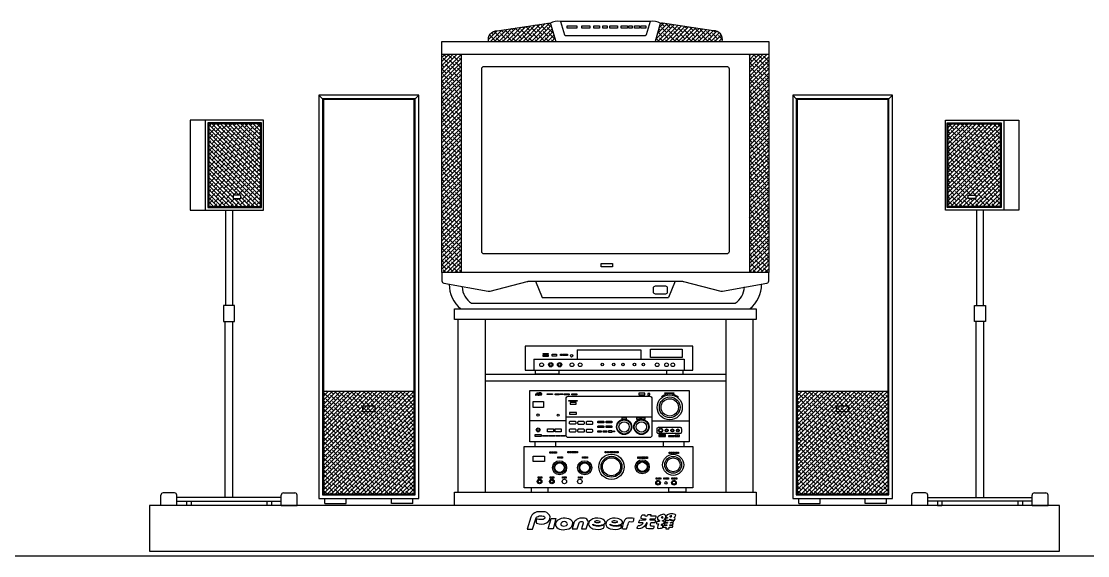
# Model space of a CAD drawing. Header units: inches. Extents: x 11.6 to 54.1, y 10.7 to 35.5.
# Drawn here: x 39.919 to 42.267, y 18.918 to 20.096 of the extents above; entities that cross this region are included whole.
import ezdxf

# ---------------------------------------------------------------- set-up
doc = ezdxf.new("R2010")
doc.units = ezdxf.units.IN
doc.header["$MEASUREMENT"] = 0
for name, color, linetype in [('02', 2, 'Continuous'), ('1', 1, 'Continuous'), ('4', 4, 'Continuous'), ('8', 8, 'Continuous')]:
    doc.layers.add(name, color=color, linetype=linetype)

msp = doc.modelspace()

# ---------------------------------------------------------------- hatches: boundary and pattern name
at = {"layer": '8'}
h = msp.add_hatch(dxfattribs=at)
h.set_pattern_fill('ANSI38', color=256, scale=0.002, style=0)
h.set_pattern_definition([(45, (31.3578876, 29.432573), (-0.004490128, 0.004490128), []), (135, (31.3578876, 29.432573), (-0.0134703842, 0.004490128), [0.015875, -0.009525])])
h.paths.add_polyline_path([(41.0953, 20.0513), (41.0848, 20.0881, 0.376958), (41.0792, 20.0917), (40.9668, 20.0747, 0.487598), (40.9475, 20.0513)])
h.paths.add_polyline_path([(41.4619, 20.0513, 0.487598), (41.4426, 20.0747), (41.3302, 20.0917, 0.376958), (41.3247, 20.0881), (41.3141, 20.0513)])
h.paths.add_polyline_path([(41.5646, 20.0229), (41.522, 20.0229), (41.522, 19.5418), (41.5646, 19.5418)])
h.paths.add_polyline_path([(40.8448, 19.5418), (40.8874, 19.5418), (40.8874, 20.0229), (40.8448, 20.0229)])
h = msp.add_hatch(dxfattribs=at)
h.set_pattern_fill('ANSI38', color=256, scale=0.002, style=0)
h.set_pattern_definition([(135, (51.783327, 29.448104), (0.004490128, 0.004490128), []), (45, (51.783327, 29.448104), (0.0134703842, 0.004490128), [0.015875, -0.009525])])
h.paths.add_polyline_path([(40.3313, 19.6876), (40.4457, 19.6876), (40.4457, 19.8696), (40.3313, 19.8696)])
h.paths.add_polyline_path([(40.3849, 19.7121), (40.4017, 19.7121), (40.4017, 19.705), (40.3849, 19.705)], flags=16)
h = msp.add_hatch(dxfattribs=at)
h.set_pattern_fill('ANSI38', color=256, scale=0.002, style=0)
h.set_pattern_definition([(45, (30.622101, 29.448104), (-0.004490128, 0.004490128), []), (135, (30.622101, 29.448104), (-0.0134703842, 0.004490128), [0.015875, -0.009525])])
h.paths.add_polyline_path([(42.0741, 19.8696), (41.9597, 19.8696), (41.9597, 19.6876), (42.0741, 19.6876)])
h.paths.add_polyline_path([(42.0206, 19.7121), (42.0206, 19.705), (42.0037, 19.705), (42.0037, 19.7121)], flags=16)
h = msp.add_hatch(dxfattribs=at)
h.set_pattern_fill('ANSI38', color=256, scale=0.002, style=0)
h.set_pattern_definition([(45, (30.2877205, 30.615856), (-0.004490128, 0.004490128), []), (135, (30.2877205, 30.615856), (-0.0134703842, 0.004490128), [0.015875, -0.009525])])
h.paths.add_polyline_path([(40.5837, 19.054), (40.7837, 19.054), (40.7837, 19.2806), (40.5837, 19.2806)])
h = msp.add_hatch(dxfattribs=at)
h.set_pattern_fill('ANSI38', color=256, scale=0.002, style=0)
h.set_pattern_definition([(45, (31.331213, 30.615856), (-0.004490128, 0.004490128), []), (135, (31.331213, 30.615856), (-0.0134703842, 0.004490128), [0.015875, -0.009525])])
h.paths.add_polyline_path([(41.6272, 19.054), (41.8272, 19.054), (41.8272, 19.2806), (41.6272, 19.2806)])

# ---------------------------------------------------------------- linework, layer by layer
at = {"layer": '02'}
for p, q in [((41.0848, 20.0881), (41.0953, 20.0513)), ((41.1062, 20.0949), (41.1146, 20.0658)), ((41.3032, 20.0949), (41.2949, 20.0658)), ((41.1165, 20.0644), (41.293, 20.0644)), ((40.8448, 20.0229), (41.5646, 20.0229)), ((40.8874, 20.0229), (40.8874, 19.5418)), ((41.522, 20.0229), (41.522, 19.5418)), ((40.5737, 19.9329), (40.5817, 19.9249)), ((40.7937, 19.9329), (40.7857, 19.9249)), ((41.6172, 19.9329), (41.6252, 19.9249)), ((41.8372, 19.9329), (41.8292, 19.9249)), ((40.3685, 19.6796), (40.3685, 19.4694)), ((40.3835, 19.6796), (40.3835, 19.4694)), ((42.022, 19.6796), (42.022, 19.4694)), ((42.037, 19.6796), (42.037, 19.4694)), ((41.0508, 19.5226), (41.0654, 19.4869)), ((41.3587, 19.5226), (41.344, 19.4869)), ((40.3835, 19.4694), (40.3685, 19.4694)), ((40.9099, 19.4745), (41.4904, 19.4745)), ((41.0654, 19.4869), (41.344, 19.4869)), ((42.022, 19.4694), (42.037, 19.4694)), ((40.3675, 19.0463), (40.3675, 19.434)), ((40.3845, 19.0463), (40.3845, 19.434)), ((40.8797, 19.4383), (40.8797, 19.0583)), ((40.9397, 19.4383), (40.9397, 19.0583)), ((41.4697, 19.4383), (41.4697, 19.0583)), ((41.5297, 19.4383), (41.5297, 19.0583)), ((42.021, 19.0463), (42.021, 19.434)), ((42.038, 19.0463), (42.038, 19.434)), ((41.0473, 19.3512), (41.0473, 19.3265)), ((41.0473, 19.3512), (41.3779, 19.3512)), ((41.1427, 19.3716), (41.2825, 19.3716)), ((41.1427, 19.3716), (41.1427, 19.3512)), ((41.2825, 19.3716), (41.2825, 19.3512)), ((41.3779, 19.3512), (41.3779, 19.3265)), ((41.0501, 19.3265), (41.0501, 19.3183)), ((41.1021, 19.3265), (41.1021, 19.3183)), ((41.3394, 19.3265), (41.3394, 19.3183)), ((41.3751, 19.3265), (41.3751, 19.3183)), ((40.9397, 19.3183), (41.4697, 19.3183)), ((40.9397, 19.3033), (41.4697, 19.3033)), ((41.1021, 19.3183), (41.0501, 19.3183)), ((41.3394, 19.3183), (41.3751, 19.3183)), ((40.5837, 19.2806), (40.7837, 19.2806)), ((41.6272, 19.2806), (41.8272, 19.2806)), ((41.0508, 19.2736), (41.0508, 19.2723)), ((41.0524, 19.2736), (41.0508, 19.2736)), ((41.0542, 19.2714), (41.0516, 19.2714)), ((41.0524, 19.2734), (41.0524, 19.2736)), ((41.0532, 19.2731), (41.0527, 19.2731)), ((41.0535, 19.2767), (41.0565, 19.2767)), ((41.0535, 19.2767), (41.0535, 19.2734)), ((41.0551, 19.2767), (41.0551, 19.2723)), ((41.0551, 19.2767), (41.0568, 19.2714)), ((41.0565, 19.2767), (41.0573, 19.274)), ((41.0568, 19.2714), (41.0579, 19.2714)), ((41.0582, 19.2767), (41.0573, 19.274)), ((41.0596, 19.2767), (41.0579, 19.2714)), ((41.0596, 19.2767), (41.0582, 19.2767)), ((41.0596, 19.2757), (41.0596, 19.2723)), ((41.063, 19.2766), (41.0604, 19.2766)), ((41.063, 19.2714), (41.0604, 19.2714)), ((41.0634, 19.2744), (41.0631, 19.2744)), ((41.0634, 19.2736), (41.0631, 19.2736)), ((41.0639, 19.2757), (41.0639, 19.2749)), ((41.0639, 19.2731), (41.0639, 19.2723)), ((41.1183, 19.2154), (41.0381, 19.2154)), ((41.1183, 19.2238), (41.3074, 19.2238)), ((41.3074, 19.2154), (41.3876, 19.2154)), ((41.0496, 19.1692), (41.0496, 19.1586)), ((41.095, 19.1692), (41.095, 19.1586)), ((41.3322, 19.1692), (41.3322, 19.1586)), ((41.3776, 19.1692), (41.3776, 19.1586)), ((41.0496, 19.1586), (41.095, 19.1586)), ((41.3322, 19.1586), (41.3776, 19.1586)), ((40.226, 19.0283), (40.226, 19.0513)), ((40.256, 19.0563), (40.231, 19.0563)), ((40.261, 19.0283), (40.261, 19.0513)), ((40.491, 19.0283), (40.491, 19.0513)), ((40.496, 19.0563), (40.521, 19.0563)), ((40.526, 19.0283), (40.526, 19.0513)), ((41.0411, 19.0672), (41.0411, 19.0583)), ((41.0411, 19.0583), (41.0789, 19.0583)), ((41.0789, 19.0583), (41.0789, 19.0672)), ((41.3444, 19.0583), (41.3444, 19.0672)), ((41.3822, 19.0583), (41.3444, 19.0583)), ((41.3822, 19.0672), (41.3822, 19.0583)), ((41.8795, 19.0283), (41.8795, 19.0513)), ((41.9095, 19.0563), (41.8845, 19.0563)), ((41.9145, 19.0283), (41.9145, 19.0513)), ((42.1445, 19.0283), (42.1445, 19.0513)), ((42.1495, 19.0563), (42.1745, 19.0563)), ((42.1795, 19.0283), (42.1795, 19.0513)), ((40.261, 19.0283), (40.226, 19.0283)), ((40.2824, 19.0383), (40.2824, 19.0283)), ((40.2924, 19.0283), (40.2824, 19.0283)), ((40.2924, 19.0383), (40.2924, 19.0283)), ((40.4595, 19.0383), (40.4595, 19.0283)), ((40.4695, 19.0283), (40.4595, 19.0283)), ((40.4695, 19.0383), (40.4695, 19.0283)), ((40.491, 19.0283), (40.526, 19.0283)), ((40.587, 19.0329), (40.587, 19.044)), ((40.587, 19.0329), (40.6339, 19.0329)), ((40.6339, 19.0329), (40.6339, 19.044)), ((40.7335, 19.0329), (40.7335, 19.044)), ((40.7804, 19.0329), (40.7335, 19.0329)), ((40.7804, 19.0329), (40.7804, 19.044)), ((41.6305, 19.0329), (41.6305, 19.044)), ((41.6305, 19.0329), (41.6774, 19.0329)), ((41.6774, 19.0329), (41.6774, 19.044)), ((41.777, 19.0329), (41.777, 19.044)), ((41.8239, 19.0329), (41.777, 19.0329)), ((41.8239, 19.0329), (41.8239, 19.044)), ((41.9145, 19.0283), (41.8795, 19.0283)), ((41.9359, 19.0383), (41.9359, 19.0283)), ((41.9359, 19.0283), (41.9459, 19.0283)), ((41.9459, 19.0383), (41.9459, 19.0283)), ((42.113, 19.0383), (42.113, 19.0283)), ((42.123, 19.0283), (42.113, 19.0283)), ((42.123, 19.0383), (42.123, 19.0283)), ((42.1445, 19.0283), (42.1795, 19.0283))]:
    msp.add_line(p, q, dxfattribs=at)
for points in [[(40.9475, 20.0513, -0.487598), (40.9668, 20.0747), (41.0792, 20.0917, -0.376958), (41.0848, 20.0881), (41.0953, 20.0513)], [(41.3268, 20.091, 0.18084), (41.3032, 20.0949), (41.1062, 20.0949, 0.18084), (41.0827, 20.091)], [(41.4619, 20.0513, 0.487598), (41.4426, 20.0747), (41.3302, 20.0917, 0.376958), (41.3247, 20.0881), (41.3141, 20.0513)], [(40.8448, 19.5418), (40.8448, 19.5235, 0.361998), (40.8489, 19.5186), (40.9464, 19.5007, 0.109943), (40.9508, 19.5009), (41.0325, 19.5223, -0.064215), (41.035, 19.5226), (41.3745, 19.5226, -0.064215), (41.377, 19.5223), (41.4587, 19.5009, 0.109943), (41.463, 19.5007), (41.5605, 19.5186, 0.361998), (41.5646, 19.5235), (41.5646, 19.5418)], [(40.861, 19.5164, 0.235813), (40.8863, 19.462), (41.5232, 19.462, 0.235813), (41.5485, 19.5164, 0.235813)]]:
    msp.add_lwpolyline(points, format="xyb", dxfattribs=at)
for points in [[(41.1208, 20.0855), (41.1208, 20.0855), (41.1422, 20.0855), (41.1422, 20.0855), (41.1422, 20.0803), (41.1422, 20.0803), (41.1208, 20.0803), (41.1208, 20.0803)], [(41.1527, 20.0855), (41.1527, 20.0855), (41.1706, 20.0855), (41.1706, 20.0855), (41.1706, 20.0803), (41.1706, 20.0803), (41.1527, 20.0803), (41.1527, 20.0803)], [(41.1794, 20.0855), (41.1794, 20.0855), (41.1916, 20.0855), (41.1916, 20.0855), (41.1916, 20.0803), (41.1916, 20.0803), (41.1794, 20.0803), (41.1794, 20.0803)], [(41.199, 20.0855), (41.199, 20.0855), (41.2088, 20.0855), (41.2088, 20.0855), (41.2088, 20.0803), (41.2088, 20.0803), (41.199, 20.0803), (41.199, 20.0803)], [(41.2144, 20.0855), (41.2144, 20.0855), (41.2312, 20.0855), (41.2312, 20.0855), (41.2312, 20.0803), (41.2312, 20.0803), (41.2144, 20.0803), (41.2144, 20.0803)], [(41.2397, 20.0855), (41.2397, 20.0855), (41.2537, 20.0855), (41.2537, 20.0855), (41.2537, 20.0803), (41.2537, 20.0803), (41.2397, 20.0803), (41.2397, 20.0803)], [(41.2561, 20.0855), (41.2561, 20.0855), (41.2639, 20.0855), (41.2639, 20.0855), (41.2639, 20.0803), (41.2639, 20.0803), (41.2561, 20.0803), (41.2561, 20.0803)], [(41.2691, 20.0855), (41.2691, 20.0855), (41.28, 20.0855), (41.28, 20.0855), (41.28, 20.0803), (41.28, 20.0803), (41.2691, 20.0803), (41.2691, 20.0803)], [(41.2831, 20.0855), (41.2831, 20.0855), (41.294, 20.0855), (41.294, 20.0855), (41.294, 20.0803), (41.294, 20.0803), (41.2831, 20.0803), (41.2831, 20.0803)], [(40.8448, 20.0513), (41.5646, 20.0513), (41.5646, 19.5418), (40.8448, 19.5418)], [(40.7937, 19.9329), (40.5737, 19.9329), (40.5737, 19.044), (40.7937, 19.044)], [(40.7857, 19.9249), (40.5817, 19.9249), (40.5817, 19.052), (40.7857, 19.052)], [(40.7837, 19.9229), (40.5837, 19.9229), (40.5837, 19.054), (40.7837, 19.054)], [(41.8372, 19.9329), (41.6172, 19.9329), (41.6172, 19.044), (41.8372, 19.044)], [(41.8292, 19.9249), (41.6252, 19.9249), (41.6252, 19.052), (41.8292, 19.052)], [(41.8272, 19.9229), (41.6272, 19.9229), (41.6272, 19.054), (41.8272, 19.054)], [(40.3233, 19.6796), (40.4517, 19.6796), (40.4517, 19.8776), (40.3233, 19.8776)], [(40.4477, 19.8716), (40.3293, 19.8716), (40.3293, 19.6856), (40.4477, 19.6856)], [(40.4457, 19.8696), (40.3313, 19.8696), (40.3313, 19.6876), (40.4457, 19.6876)], [(42.0821, 19.6796), (41.9537, 19.6796), (41.9537, 19.8776), (42.0821, 19.8776)], [(41.9577, 19.8716), (42.0761, 19.8716), (42.0761, 19.6856), (41.9577, 19.6856)], [(41.9597, 19.8696), (42.0741, 19.8696), (42.0741, 19.6876), (41.9597, 19.6876)], [(40.4017, 19.7121), (40.3849, 19.7121), (40.3849, 19.705), (40.4017, 19.705)], [(42.0037, 19.7121), (42.0206, 19.7121), (42.0206, 19.705), (42.0037, 19.705)], [(41.1951, 19.5616), (41.1951, 19.5616), (41.2202, 19.5616), (41.2202, 19.5616), (41.2202, 19.5544), (41.2202, 19.5544), (41.1951, 19.5544), (41.1951, 19.5544)], [(40.388, 19.4694), (40.3639, 19.4694), (40.3639, 19.434), (40.388, 19.434)], [(42.0174, 19.4694), (42.0415, 19.4694), (42.0415, 19.434), (42.0174, 19.434)], [(40.8725, 19.4383), (40.8725, 19.462), (41.537, 19.462), (41.537, 19.4383)], [(41.0278, 19.3265), (41.3974, 19.3265), (41.3974, 19.3799), (41.0278, 19.3799)], [(41.0678, 19.3638), (41.0789, 19.3638), (41.0789, 19.361), (41.0678, 19.361)], [(41.0678, 19.3596), (41.0789, 19.3596), (41.0789, 19.3568), (41.0678, 19.3568)], [(41.0877, 19.3619), (41.0969, 19.3619), (41.0969, 19.358), (41.0877, 19.358)], [(41.1056, 19.3619), (41.1076, 19.3619), (41.1076, 19.3593), (41.1056, 19.3593)], [(41.1082, 19.3619), (41.1103, 19.3619), (41.1103, 19.3593), (41.1082, 19.3593)], [(41.1115, 19.3621), (41.1214, 19.3621), (41.1214, 19.3591), (41.1115, 19.3591)], [(41.3043, 19.3728), (41.3739, 19.3728), (41.3739, 19.3545), (41.3043, 19.3545)], [(41.0381, 19.2822), (41.3891, 19.2822), (41.3891, 19.1692), (41.0381, 19.1692)], [(41.0455, 19.2575), (41.0688, 19.2575), (41.0688, 19.2444), (41.0455, 19.2444)], [(41.0768, 19.2745), (41.0768, 19.2745), (41.0881, 19.2745), (41.0881, 19.2745), (41.0881, 19.2731), (41.0881, 19.2731), (41.0768, 19.2731), (41.0768, 19.2731)], [(41.0945, 19.2747), (41.0945, 19.2747), (41.1029, 19.2747), (41.1029, 19.2747), (41.1029, 19.2726), (41.1029, 19.2726), (41.0945, 19.2726), (41.0945, 19.2726)], [(41.1042, 19.2744), (41.1042, 19.2744), (41.1113, 19.2744), (41.1113, 19.2744), (41.1113, 19.2729), (41.1113, 19.2729), (41.1042, 19.2729), (41.1042, 19.2729)], [(41.1142, 19.2745), (41.1142, 19.2745), (41.1253, 19.2745), (41.1253, 19.2745), (41.1253, 19.2725), (41.1253, 19.2725), (41.1142, 19.2725), (41.1142, 19.2725)], [(41.1242, 19.2599), (41.1242, 19.2599), (41.1306, 19.2599), (41.1306, 19.2599), (41.1306, 19.2582), (41.1306, 19.2582), (41.1242, 19.2582), (41.1242, 19.2582)], [(41.1269, 19.252), (41.1269, 19.252), (41.1402, 19.252), (41.1402, 19.252), (41.1402, 19.2557), (41.1402, 19.2557), (41.1269, 19.2557), (41.1269, 19.2557)], [(41.131, 19.2745), (41.131, 19.2745), (41.1421, 19.2745), (41.1421, 19.2745), (41.1421, 19.2725), (41.1421, 19.2725), (41.131, 19.2725), (41.131, 19.2725)], [(41.1319, 19.2599), (41.1319, 19.2599), (41.1425, 19.2599), (41.1425, 19.2599), (41.1425, 19.2582), (41.1425, 19.2582), (41.1319, 19.2582), (41.1319, 19.2582)], [(41.2786, 19.2723), (41.2786, 19.2723), (41.2919, 19.2723), (41.2919, 19.2723), (41.2919, 19.276), (41.2919, 19.276), (41.2786, 19.276), (41.2786, 19.276)], [(41.2979, 19.2716), (41.2979, 19.2716), (41.3026, 19.2716), (41.3026, 19.2716), (41.3026, 19.2753), (41.3026, 19.2753), (41.2979, 19.2753), (41.2979, 19.2753)], [(40.6705, 19.2482), (40.6969, 19.2482), (40.6969, 19.2352), (40.6705, 19.2352)], [(41.1256, 19.2301), (41.1256, 19.2301), (41.1409, 19.2301), (41.1409, 19.2301), (41.1409, 19.2333), (41.1409, 19.2333), (41.1256, 19.2333), (41.1256, 19.2333)], [(41.714, 19.2482), (41.7404, 19.2482), (41.7404, 19.2352), (41.714, 19.2352)], [(41.2407, 19.219), (41.2407, 19.219), (41.2514, 19.219), (41.2514, 19.219), (41.2514, 19.2217), (41.2514, 19.2217), (41.2407, 19.2217), (41.2407, 19.2217)], [(41.2732, 19.219), (41.2732, 19.219), (41.2817, 19.219), (41.2817, 19.219), (41.2817, 19.2217), (41.2817, 19.2217), (41.2732, 19.2217), (41.2732, 19.2217)], [(41.2837, 19.219), (41.2837, 19.219), (41.2922, 19.219), (41.2922, 19.219), (41.2922, 19.2217), (41.2922, 19.2217), (41.2837, 19.2217), (41.2837, 19.2217)], [(41.0771, 19.1979), (41.0771, 19.1979), (41.0902, 19.1979), (41.0902, 19.1979), (41.0902, 19.1909), (41.0902, 19.1909), (41.0771, 19.1909), (41.0771, 19.1909)], [(41.0942, 19.1979), (41.0942, 19.1979), (41.1074, 19.1979), (41.1074, 19.1979), (41.1074, 19.1909), (41.1074, 19.1909), (41.0942, 19.1909), (41.0942, 19.1909)], [(41.3224, 19.1828), (41.3224, 19.1828), (41.3368, 19.1828), (41.3368, 19.1828), (41.3368, 19.1853), (41.3368, 19.1853), (41.3224, 19.1853), (41.3224, 19.1853)], [(41.0491, 19.1812), (41.0491, 19.1812), (41.0644, 19.1812), (41.0644, 19.1812), (41.0644, 19.1844), (41.0644, 19.1844), (41.0491, 19.1844), (41.0491, 19.1844)], [(41.0666, 19.1829), (41.0666, 19.1829), (41.0794, 19.1829), (41.0794, 19.1829), (41.0794, 19.1812), (41.0794, 19.1812), (41.0666, 19.1812), (41.0666, 19.1812)], [(41.0808, 19.1829), (41.0808, 19.1829), (41.0936, 19.1829), (41.0936, 19.1829), (41.0936, 19.1812), (41.0936, 19.1812), (41.0808, 19.1812), (41.0808, 19.1812)], [(41.0955, 19.1829), (41.0955, 19.1829), (41.1053, 19.1829), (41.1053, 19.1829), (41.1053, 19.1812), (41.1053, 19.1812), (41.0955, 19.1812), (41.0955, 19.1812)], [(41.107, 19.1829), (41.107, 19.1829), (41.1164, 19.1829), (41.1164, 19.1829), (41.1164, 19.1812), (41.1164, 19.1812), (41.107, 19.1812), (41.107, 19.1812)], [(41.3224, 19.1805), (41.3224, 19.1805), (41.3368, 19.1805), (41.3368, 19.1805), (41.3368, 19.1822), (41.3368, 19.1822), (41.3224, 19.1822), (41.3224, 19.1822)], [(41.3439, 19.1805), (41.3439, 19.1805), (41.3568, 19.1805), (41.3568, 19.1805), (41.3568, 19.1822), (41.3568, 19.1822), (41.3439, 19.1822), (41.3439, 19.1822)], [(41.3587, 19.1805), (41.3587, 19.1805), (41.3626, 19.1805), (41.3626, 19.1805), (41.3626, 19.1833), (41.3626, 19.1833), (41.3587, 19.1833), (41.3587, 19.1833)], [(41.3638, 19.1805), (41.3638, 19.1805), (41.3677, 19.1805), (41.3677, 19.1805), (41.3677, 19.1833), (41.3677, 19.1833), (41.3638, 19.1833), (41.3638, 19.1833)], [(41.0262, 19.1586), (41.3972, 19.1586), (41.3972, 19.0672), (41.0262, 19.0672)], [(41.0827, 19.1472), (41.0844, 19.1472), (41.0844, 19.1442), (41.0827, 19.1442)], [(41.0863, 19.1472), (41.088, 19.1472), (41.088, 19.1442), (41.0863, 19.1442)], [(41.089, 19.1472), (41.0907, 19.1472), (41.0907, 19.1442), (41.089, 19.1442)], [(41.0919, 19.1472), (41.0933, 19.1472), (41.0933, 19.1442), (41.0919, 19.1442)], [(41.0945, 19.1472), (41.097, 19.1472), (41.097, 19.1442), (41.0945, 19.1442)], [(41.1223, 19.1475), (41.124, 19.1475), (41.124, 19.1444), (41.1223, 19.1444)], [(41.1259, 19.1475), (41.1276, 19.1475), (41.1276, 19.1444), (41.1259, 19.1444)], [(41.1286, 19.1475), (41.1303, 19.1475), (41.1303, 19.1444), (41.1286, 19.1444)], [(41.1315, 19.1475), (41.1329, 19.1475), (41.1329, 19.1444), (41.1315, 19.1444)], [(41.1341, 19.1475), (41.1366, 19.1475), (41.1366, 19.1444), (41.1341, 19.1444)], [(41.1377, 19.1475), (41.1394, 19.1475), (41.1394, 19.1444), (41.1377, 19.1444)], [(41.1408, 19.1475), (41.1433, 19.1475), (41.1433, 19.1444), (41.1408, 19.1444)], [(41.2043, 19.1475), (41.206, 19.1475), (41.206, 19.1444), (41.2043, 19.1444)], [(41.2079, 19.1475), (41.2096, 19.1475), (41.2096, 19.1444), (41.2079, 19.1444)], [(41.2116, 19.1475), (41.2133, 19.1475), (41.2133, 19.1444), (41.2116, 19.1444)], [(41.2152, 19.1475), (41.2169, 19.1475), (41.2169, 19.1444), (41.2152, 19.1444)], [(41.2178, 19.1475), (41.2195, 19.1475), (41.2195, 19.1444), (41.2178, 19.1444)], [(41.2207, 19.1475), (41.2222, 19.1475), (41.2222, 19.1444), (41.2207, 19.1444)], [(41.2234, 19.1475), (41.2259, 19.1475), (41.2259, 19.1444), (41.2234, 19.1444)], [(41.227, 19.1475), (41.2286, 19.1475), (41.2286, 19.1444), (41.227, 19.1444)], [(41.23, 19.1475), (41.2326, 19.1475), (41.2326, 19.1444), (41.23, 19.1444)], [(41.3449, 19.1464), (41.3466, 19.1464), (41.3466, 19.1434), (41.3449, 19.1434)], [(41.3485, 19.1464), (41.3502, 19.1464), (41.3502, 19.1434), (41.3485, 19.1434)], [(41.3512, 19.1464), (41.3528, 19.1464), (41.3528, 19.1434), (41.3512, 19.1434)], [(41.3541, 19.1464), (41.3555, 19.1464), (41.3555, 19.1434), (41.3541, 19.1434)], [(41.3567, 19.1464), (41.3592, 19.1464), (41.3592, 19.1434), (41.3567, 19.1434)], [(41.3603, 19.1464), (41.362, 19.1464), (41.362, 19.1434), (41.3603, 19.1434)], [(41.3634, 19.1464), (41.3659, 19.1464), (41.3659, 19.1434), (41.3634, 19.1434)], [(41.046, 19.1374), (41.0704, 19.1374), (41.0704, 19.1259), (41.046, 19.1259)], [(41.1001, 19.1359), (41.1018, 19.1359), (41.1018, 19.1328), (41.1001, 19.1328)], [(41.1037, 19.1359), (41.1054, 19.1359), (41.1054, 19.1328), (41.1037, 19.1328)], [(41.1063, 19.1359), (41.108, 19.1359), (41.108, 19.1328), (41.1063, 19.1328)], [(41.1092, 19.1359), (41.1106, 19.1359), (41.1106, 19.1328), (41.1092, 19.1328)], [(41.1547, 19.1359), (41.1564, 19.1359), (41.1564, 19.1328), (41.1547, 19.1328)], [(41.1583, 19.1359), (41.16, 19.1359), (41.16, 19.1328), (41.1583, 19.1328)], [(41.1609, 19.1359), (41.1626, 19.1359), (41.1626, 19.1328), (41.1609, 19.1328)], [(41.1638, 19.1359), (41.1652, 19.1359), (41.1652, 19.1328), (41.1638, 19.1328)], [(41.2763, 19.1355), (41.278, 19.1355), (41.278, 19.1325), (41.2763, 19.1325)], [(41.2799, 19.1355), (41.2816, 19.1355), (41.2816, 19.1325), (41.2799, 19.1325)], [(41.2825, 19.1355), (41.2842, 19.1355), (41.2842, 19.1325), (41.2825, 19.1325)], [(41.2854, 19.1355), (41.2869, 19.1355), (41.2869, 19.1325), (41.2854, 19.1325)], [(41.2881, 19.1355), (41.2906, 19.1355), (41.2906, 19.1325), (41.2881, 19.1325)], [(41.2917, 19.1355), (41.2933, 19.1355), (41.2933, 19.1325), (41.2917, 19.1325)], [(41.2947, 19.1355), (41.2973, 19.1355), (41.2973, 19.1325), (41.2947, 19.1325)], [(41.057, 19.0919), (41.0586, 19.0919), (41.0586, 19.0888), (41.057, 19.0888)], [(41.0606, 19.0919), (41.0622, 19.0919), (41.0622, 19.0888), (41.0606, 19.0888)], [(41.0632, 19.0919), (41.0649, 19.0919), (41.0649, 19.0888), (41.0632, 19.0888)], [(41.0835, 19.0919), (41.0852, 19.0919), (41.0852, 19.0888), (41.0835, 19.0888)], [(41.0871, 19.0919), (41.0888, 19.0919), (41.0888, 19.0888), (41.0871, 19.0888)], [(41.0898, 19.0919), (41.0915, 19.0919), (41.0915, 19.0888), (41.0898, 19.0888)], [(41.1106, 19.0919), (41.1123, 19.0919), (41.1123, 19.0888), (41.1106, 19.0888)], [(41.1142, 19.0919), (41.1159, 19.0919), (41.1159, 19.0888), (41.1142, 19.0888)], [(41.1168, 19.0919), (41.1185, 19.0919), (41.1185, 19.0888), (41.1168, 19.0888)], [(41.1456, 19.0919), (41.1473, 19.0919), (41.1473, 19.0888), (41.1456, 19.0888)], [(41.1492, 19.0919), (41.1509, 19.0919), (41.1509, 19.0888), (41.1492, 19.0888)], [(41.1519, 19.0919), (41.1536, 19.0919), (41.1536, 19.0888), (41.1519, 19.0888)], [(41.3167, 19.0896), (41.3184, 19.0896), (41.3184, 19.0865), (41.3167, 19.0865)], [(41.3203, 19.0896), (41.322, 19.0896), (41.322, 19.0865), (41.3203, 19.0865)], [(41.3229, 19.0896), (41.3246, 19.0896), (41.3246, 19.0865), (41.3229, 19.0865)], [(41.3258, 19.0896), (41.3272, 19.0896), (41.3272, 19.0865), (41.3258, 19.0865)], [(41.3334, 19.0896), (41.3351, 19.0896), (41.3351, 19.0865), (41.3334, 19.0865)], [(41.337, 19.0896), (41.3387, 19.0896), (41.3387, 19.0865), (41.337, 19.0865)], [(41.3396, 19.0896), (41.3413, 19.0896), (41.3413, 19.0865), (41.3396, 19.0865)], [(41.3425, 19.0896), (41.3439, 19.0896), (41.3439, 19.0865), (41.3425, 19.0865)], [(41.3513, 19.0896), (41.353, 19.0896), (41.353, 19.0865), (41.3513, 19.0865)], [(41.3549, 19.0896), (41.3566, 19.0896), (41.3566, 19.0865), (41.3549, 19.0865)], [(41.3575, 19.0896), (41.3592, 19.0896), (41.3592, 19.0865), (41.3575, 19.0865)], [(41.3604, 19.0896), (41.3618, 19.0896), (41.3618, 19.0865), (41.3604, 19.0865)], [(40.8725, 19.0283), (40.8725, 19.0583), (41.537, 19.0583), (41.537, 19.0283)], [(41.0787, 18.9773), (41.0852, 19.0001), (41.096, 19.0001), (41.09, 18.9771)]]:
    msp.add_lwpolyline(points, close=True, dxfattribs=at)
for points in [[(40.9324, 19.9911, -0.414214), (40.9374, 19.9961), (41.472, 19.9961, -0.414214), (41.477, 19.9911), (41.477, 19.5879, -0.414214), (41.472, 19.5829), (40.9374, 19.5829, -0.414214), (40.9324, 19.5879)], [(41.3107, 19.5081, -0.414214), (41.315, 19.5124), (41.3368, 19.5124, -0.414214), (41.3411, 19.5081), (41.3411, 19.4989, -0.414214), (41.3368, 19.4946), (41.315, 19.4946, -0.414214), (41.3107, 19.4989)], [(41.1183, 19.264, -0.414214), (41.1236, 19.2693), (41.3021, 19.2693, -0.414214), (41.3074, 19.264), (41.3074, 19.1835, -0.414214), (41.3021, 19.1782), (41.1236, 19.1782, -0.414214), (41.1183, 19.1835)], [(41.3357, 19.2764, -0.414214), (41.3362, 19.2769), (41.3547, 19.2769, -0.414214), (41.3553, 19.2764), (41.3553, 19.2756, -0.414214), (41.3547, 19.2751), (41.3362, 19.2751, -0.414214), (41.3357, 19.2756)], [(41.1259, 19.2125, -0.414214), (41.128, 19.2146), (41.1377, 19.2146, -0.414214), (41.1398, 19.2125), (41.1398, 19.2097, -0.414214), (41.1377, 19.2076), (41.128, 19.2076, -0.414214), (41.1259, 19.2097)], [(41.1443, 19.2125, -0.414214), (41.1465, 19.2146), (41.1561, 19.2146, -0.414214), (41.1582, 19.2125), (41.1582, 19.2092, -0.414214), (41.1561, 19.2071), (41.1465, 19.2071, -0.414214), (41.1443, 19.2092)], [(41.1628, 19.212, -0.414214), (41.1649, 19.2141), (41.1745, 19.2141, -0.414214), (41.1766, 19.212), (41.1766, 19.2089, -0.414214), (41.1745, 19.2068), (41.1649, 19.2068, -0.414214), (41.1628, 19.2089)], [(41.1883, 19.2137, -0.414214), (41.1888, 19.2142), (41.2005, 19.2142, -0.414214), (41.2011, 19.2137), (41.2011, 19.2112, -0.414214), (41.2005, 19.2107), (41.1888, 19.2107, -0.414214), (41.1883, 19.2112)], [(41.2062, 19.2137, -0.414214), (41.2067, 19.2142), (41.2184, 19.2142, -0.414214), (41.219, 19.2137), (41.219, 19.2112, -0.414214), (41.2184, 19.2107), (41.2067, 19.2107, -0.414214), (41.2062, 19.2112)], [(41.1259, 19.1954, -0.414214), (41.128, 19.1975), (41.1377, 19.1975, -0.414214), (41.1398, 19.1954), (41.1398, 19.1925, -0.414214), (41.1377, 19.1904), (41.128, 19.1904, -0.414214), (41.1259, 19.1925)], [(41.1443, 19.1954, -0.414214), (41.1465, 19.1975), (41.1561, 19.1975, -0.414214), (41.1582, 19.1954), (41.1582, 19.192, -0.414214), (41.1561, 19.1899), (41.1465, 19.1899, -0.414214), (41.1443, 19.192)], [(41.1628, 19.1949, -0.414214), (41.1649, 19.197), (41.1745, 19.197, -0.414214), (41.1766, 19.1949), (41.1766, 19.1918, -0.414214), (41.1745, 19.1897), (41.1649, 19.1897, -0.414214), (41.1628, 19.1918)], [(41.1879, 19.1928, -0.414214), (41.1885, 19.1933), (41.1951, 19.1933, -0.414214), (41.1957, 19.1928), (41.1957, 19.1904, -0.414214), (41.1951, 19.1899), (41.1885, 19.1899, -0.414214), (41.1879, 19.1904)], [(41.1883, 19.2033, -0.414214), (41.1888, 19.2038), (41.2005, 19.2038, -0.414214), (41.2011, 19.2033), (41.2011, 19.2008, -0.414214), (41.2005, 19.2003), (41.1888, 19.2003, -0.414214), (41.1883, 19.2008)], [(41.1998, 19.1928, -0.414214), (41.2004, 19.1933), (41.207, 19.1933, -0.414214), (41.2076, 19.1928), (41.2076, 19.1904, -0.414214), (41.207, 19.1899), (41.2004, 19.1899, -0.414214), (41.1998, 19.1904)], [(41.2062, 19.2033, -0.414214), (41.2067, 19.2038), (41.2184, 19.2038, -0.414214), (41.219, 19.2033), (41.219, 19.2008, -0.414214), (41.2184, 19.2003), (41.2067, 19.2003, -0.414214), (41.2062, 19.2008)], [(41.2194, 19.1928, 0.414214), (41.2189, 19.1933), (41.2123, 19.1933, 0.414214), (41.2117, 19.1928), (41.2117, 19.1904, 0.414214), (41.2123, 19.1899), (41.2189, 19.1899, 0.414214), (41.2194, 19.1904)], [(41.3185, 19.1979, -0.414214), (41.3216, 19.2011), (41.3691, 19.2011, -0.414214), (41.3722, 19.1979), (41.3722, 19.1902, -0.414214), (41.3691, 19.187), (41.3216, 19.187, -0.414214), (41.3185, 19.1902)], [(41.0678, 18.9981, -0.133309), (41.0554, 18.9984, 0.118884), (41.0521, 18.9985, 0.058091), (41.0531, 18.9894, 0.209204), (41.0754, 18.9903, 0.30313), (41.083, 19.0035, 0.283728), (41.0718, 19.0145, 0.026843), (41.0537, 19.0143, 0.236217), (41.0407, 19.0031), (41.0327, 18.9763), (41.0445, 18.9763), (41.0514, 18.9995, -0.279222), (41.0564, 19.0047, -0.172562), (41.0678, 19.0053, -0.467815), (41.0711, 19.0009, -0.23994)], [(41.0955, 18.9832, 0.24318), (41.1074, 18.9756, 0.113373), (41.1239, 18.9773, 0.375142), (41.1328, 18.9914, 0.221191), (41.1241, 18.9989, 0.149602), (41.1075, 18.9998, 0.191133), (41.0962, 18.9927, 0.21977)], [(41.1526, 18.9934, -0.481166), (41.1558, 18.9896), (41.1519, 18.9771), (41.1626, 18.9771), (41.1671, 18.9904, 0.173346), (41.1671, 18.994, 0.240192), (41.159, 19.0005, 0.152953), (41.145, 18.9993, 0.172827), (41.1363, 18.9923), (41.1316, 18.9771), (41.1424, 18.9771), (41.1468, 18.9904, -0.308837)], [(41.177, 18.9876, 0.284248), (41.2035, 18.9889, 0.343377), (41.2043, 18.9937, 0.185938), (41.1937, 19.0003, 0.222153), (41.1724, 18.9961, 0.347322), (41.1684, 18.9842, 0.181591), (41.1774, 18.9772, 0.157788), (41.2007, 18.9785, 0.097769), (41.2022, 18.9855, -0.214155), (41.1784, 18.9849, -0.371887)], [(41.2149, 18.9876, 0.284248), (41.2414, 18.9889, 0.343377), (41.2423, 18.9937, 0.185938), (41.2316, 19.0003, 0.222153), (41.2104, 18.9961, 0.347322), (41.2063, 18.9842, 0.181591), (41.2153, 18.9772, 0.157788), (41.2386, 18.9785, 0.097769), (41.2401, 18.9854, -0.214155), (41.2163, 18.9849, -0.371887)], [(41.2581, 18.9931, 0.034354), (41.2657, 18.9931, 0.109973), (41.268, 19.0003, 0.012958), (41.2531, 19.0004, 0.180855), (41.2465, 18.9957, 0.061685), (41.2413, 18.9777, 0.055046), (41.2516, 18.9774, 0.011318), (41.2557, 18.9907, -0.253566)], [(41.2787, 18.9907, -0.145296), (41.2804, 18.9967, 0.021401), (41.293, 18.9969, 0.398658), (41.2944, 18.9988, -0.055935), (41.2854, 18.999, -0.302857), (41.2833, 19.0019, -0.127335), (41.2856, 19.0081, -0.057849), (41.2914, 19.0081, -0.192729), (41.2919, 19.0059, 0.232918), (41.2969, 19.0057, 0.187515), (41.2979, 19.0088, -0.051188), (41.3052, 19.0089, -0.052833), (41.3044, 19.006, 0.027107), (41.3157, 19.0056, -0.134868), (41.3146, 18.9989, -0.00724), (41.3026, 18.9988, 0.49434), (41.3028, 18.9972, 0.010976), (41.3142, 18.9969, -0.155282), (41.3133, 18.9906, 0.021249), (41.3048, 18.9904, 0.170559), (41.3031, 18.9844, 0.116713), (41.3116, 18.9836, -0.130461), (41.3101, 18.9774, -0.056139), (41.2958, 18.9778, -0.383968), (41.2943, 18.9812, -0.031263), (41.2966, 18.9899, 0.954976), (41.2955, 18.9902, -0.243504), (41.2818, 18.9778, -0.118343), (41.2748, 18.9778, -0.142144), (41.2774, 18.9845, 0.192437), (41.2833, 18.9857, 0.215876), (41.2877, 18.9906, -0.037985)], [(41.3238, 18.9958, -0.454044), (41.3229, 18.9934, 0.019208), (41.3184, 18.9935, 0.18077), (41.3169, 18.9886, 0.059737), (41.3218, 18.9884, 0.076978), (41.3193, 18.9783, 0.112612), (41.3308, 18.9797, 0.151724), (41.3316, 18.9848, -0.023777), (41.3284, 18.9847, -0.360768), (41.329, 18.9884, 0.104595), (41.3336, 18.9886, 0.220479), (41.3344, 18.9935, 0.11597), (41.3308, 18.9939, -0.489456), (41.3311, 18.9957, 0.186434), (41.3345, 18.9962, 0.302625), (41.3349, 18.9988, 0.216776), (41.3381, 19.0055, 0.136708), (41.3345, 19.0091, 0.237903), (41.3304, 19.0091, 0.012264), (41.3215, 19.005, 0.179392), (41.3193, 18.9985, 0.28913), (41.3214, 18.998, 0.658711)], [(41.3304, 19.0033, 0.422206), (41.3279, 19.0019, 0.230906), (41.332, 19.0017, 0.309871)], [(41.356, 18.9959, 0.336024), (41.3586, 19.0001, 0.386502), (41.3559, 19.0018, 0.227517), (41.3596, 19.0071, 0.166118), (41.3564, 19.0097, 0.068432), (41.3452, 19.0098, 0.035491), (41.3406, 19.0079, 0.170839), (41.3382, 19.0022, -0.145474), (41.3415, 19.0021, -0.77533), (41.3413, 19.0008, 0.0059), (41.3381, 19.0005, 0.191784), (41.3363, 18.9961, -0.084969), (41.3425, 18.9964, -0.802806), (41.3424, 18.9947, -0.014691), (41.3371, 18.9948, 0.239577), (41.3359, 18.9914, -0.051106), (41.3414, 18.9913, -0.595365), (41.3411, 18.9899, 0.07486), (41.3357, 18.9894, 0.320615), (41.3344, 18.9866, 0.097405), (41.3395, 18.9863, -0.986168), (41.3395, 18.9846, -0.000504), (41.3334, 18.9848, 0.279394), (41.3321, 18.9808, 0.014271), (41.3385, 18.9807, 0.116155), (41.3381, 18.9775, 0.044991), (41.3446, 18.9774, 0.048208), (41.3453, 18.9808, 0.063022), (41.3529, 18.9811, 0.231572), (41.3532, 18.9849, -0.027734), (41.347, 18.9847, -0.61023), (41.3469, 18.9862, 0.015608), (41.3529, 18.9863, 0.295517), (41.354, 18.9899, 0.099526), (41.3489, 18.99, -0.816979), (41.3487, 18.9914, 0.033269), (41.3543, 18.9916, 0.416149), (41.3544, 18.9947, -0.030339), (41.3497, 18.9947, 0.106921), (41.3496, 18.9957, 0.242204), (41.3475, 18.9965, -0.345935), (41.3449, 18.9969, -0.336951), (41.349, 18.998, 0.083864), (41.3529, 18.9962, 0.020832)], [(41.3508, 19.0056, 0.169566), (41.3464, 19.0054, 0.494672), (41.3484, 19.0037, 0.491339)], [(41.1194, 18.9911, 0.361634), (41.1086, 18.9912, 0.542607), (41.108, 18.9849, 0.306772), (41.1191, 18.9848, 0.551462)], [(41.1929, 18.9918, 0.416243), (41.1934, 18.9933, 0.210289), (41.1815, 18.9937, 0.674289), (41.1816, 18.9921, 0.166537)], [(41.2309, 18.9918, 0.416243), (41.2313, 18.9933, 0.210289), (41.2194, 18.9937, 0.674289), (41.2195, 18.9921, 0.166537)]]:
    msp.add_lwpolyline(points, format="xyb", close=True, dxfattribs=at)
for points in [[(40.3233, 19.8776), (40.2903, 19.8776), (40.2903, 19.6796), (40.3233, 19.6796)], [(42.0821, 19.8776), (42.1152, 19.8776), (42.1152, 19.6796), (42.0821, 19.6796)], [(40.491, 19.0463), (40.261, 19.0463)], [(41.9145, 19.0463), (42.1445, 19.0463)], [(40.261, 19.0383), (40.491, 19.0383)], [(42.1445, 19.0383), (41.9145, 19.0383)]]:
    msp.add_lwpolyline(points, dxfattribs=at)
for centre, radius in [((41.1305, 19.3586), 0.00279), ((41.0644, 19.3388), 0.00411), ((41.0846, 19.3388), 0.00477), ((41.0846, 19.3388), 0.00299), ((41.1038, 19.3388), 0.00477), ((41.1038, 19.3388), 0.00299), ((41.1312, 19.3388), 0.00411), ((41.1492, 19.3388), 0.00411), ((41.198, 19.3394), 0.00279), ((41.2231, 19.3394), 0.00279), ((41.2434, 19.3394), 0.00279), ((41.2687, 19.3394), 0.00279), ((41.2884, 19.3394), 0.00279), ((41.3188, 19.3388), 0.00411), ((41.3395, 19.3388), 0.00411), ((41.3531, 19.3388), 0.00411), ((41.3465, 19.2449), 0.0277), ((41.3465, 19.2449), 0.0228), ((41.3465, 19.2449), 0.0191), ((41.0566, 19.2279), 0.00268), ((41.1007, 19.2276), 0.00214), ((41.246, 19.2017), 0.0167), ((41.246, 19.2017), 0.0157), ((41.246, 19.2017), 0.0114), ((41.2841, 19.2017), 0.0167), ((41.2841, 19.2017), 0.0157), ((41.2841, 19.2017), 0.0114), ((41.0567, 19.1952), 0.00429), ((41.0567, 19.1952), 0.00269), ((41.2237, 19.1917), 0.00112), ((41.3265, 19.1941), 0.00455), ((41.3265, 19.1941), 0.00349), ((41.3397, 19.1941), 0.00318), ((41.3397, 19.1941), 0.00233), ((41.3522, 19.1941), 0.00318), ((41.3522, 19.1941), 0.00233), ((41.3643, 19.1941), 0.00318), ((41.3643, 19.1941), 0.00233), ((41.2182, 19.114), 0.0279), ((41.354, 19.1182), 0.0233), ((41.1039, 19.1119), 0.0155), ((41.1039, 19.1119), 0.0125), ((41.1039, 19.1119), 0.0105), ((41.1592, 19.1119), 0.0155), ((41.1592, 19.1119), 0.0125), ((41.1592, 19.1119), 0.0105), ((41.2182, 19.114), 0.023), ((41.2182, 19.114), 0.02), ((41.286, 19.114), 0.0155), ((41.286, 19.114), 0.0125), ((41.286, 19.114), 0.0105), ((41.354, 19.1182), 0.0184), ((41.354, 19.1182), 0.0154), ((41.0598, 19.0815), 0.00518), ((41.0598, 19.0815), 0.00319), ((41.0869, 19.0815), 0.00518), ((41.0869, 19.0815), 0.00319), ((41.1146, 19.0815), 0.00479), ((41.1485, 19.0815), 0.00479), ((41.3207, 19.0789), 0.00518), ((41.3207, 19.0789), 0.00319), ((41.3382, 19.0783), 0.0029), ((41.3558, 19.0789), 0.00518), ((41.3558, 19.0789), 0.00319)]:
    msp.add_circle(centre, radius, dxfattribs=at)
for centre, radius, start, end in [((41.1165, 20.0664), 0.002, 195.9669, 270), ((41.293, 20.0664), 0.002, 270, 344.0331), ((40.9339, 19.512), 0.0445, 182.3691, 237.3434), ((41.4664, 19.512), 0.0445, 302.6566, 357.6309), ((41.0516, 19.2723), 0.000848, 180, 270), ((41.0527, 19.2734), 0.000318, 180, 270), ((41.0532, 19.2734), 0.000318, 270, 0), ((41.0542, 19.2723), 0.000848, 270, 0), ((41.0604, 19.2757), 0.000848, 90, 180), ((41.0604, 19.2723), 0.000848, 180, 270), ((41.0621, 19.274), 0.00125, 114.6596, 245.3404), ((41.0618, 19.2743), 0.000908, 38.8149, 106.4614), ((41.0618, 19.2737), 0.000908, 253.5386, 321.1851), ((41.0631, 19.2749), 0.000525, 188.2606, 278.6979), ((41.0631, 19.2731), 0.000525, 81.3021, 171.7394), ((41.063, 19.2757), 0.000848, 0, 90), ((41.063, 19.2723), 0.000848, 270, 0), ((41.0634, 19.2749), 0.00053, 270, 0), ((41.0634, 19.2731), 0.00053, 0, 90), ((41.346, 19.2453), 0.0291, 46.6502, 128.1263), ((40.231, 19.0513), 0.005, 90, 180), ((40.256, 19.0513), 0.005, 0, 90), ((40.496, 19.0513), 0.005, 90, 180), ((40.521, 19.0513), 0.005, 0, 90), ((41.8845, 19.0513), 0.005, 90, 180), ((41.9095, 19.0513), 0.005, 0, 90), ((42.1495, 19.0513), 0.005, 90, 180), ((42.1745, 19.0513), 0.005, 0, 90)]:
    msp.add_arc(centre, radius, start, end, dxfattribs=at)
at = {"layer": '1'}
msp.add_line((33.4357, 18.918), (53.7619, 18.918), dxfattribs=at)
at = {"layer": '4'}
msp.add_lwpolyline([(40.201, 18.9283), (42.2045, 18.9283), (42.2045, 19.0283), (40.201, 19.0283), (40.201, 18.9283)], dxfattribs=at)

doc.saveas('drawing.dxf')
